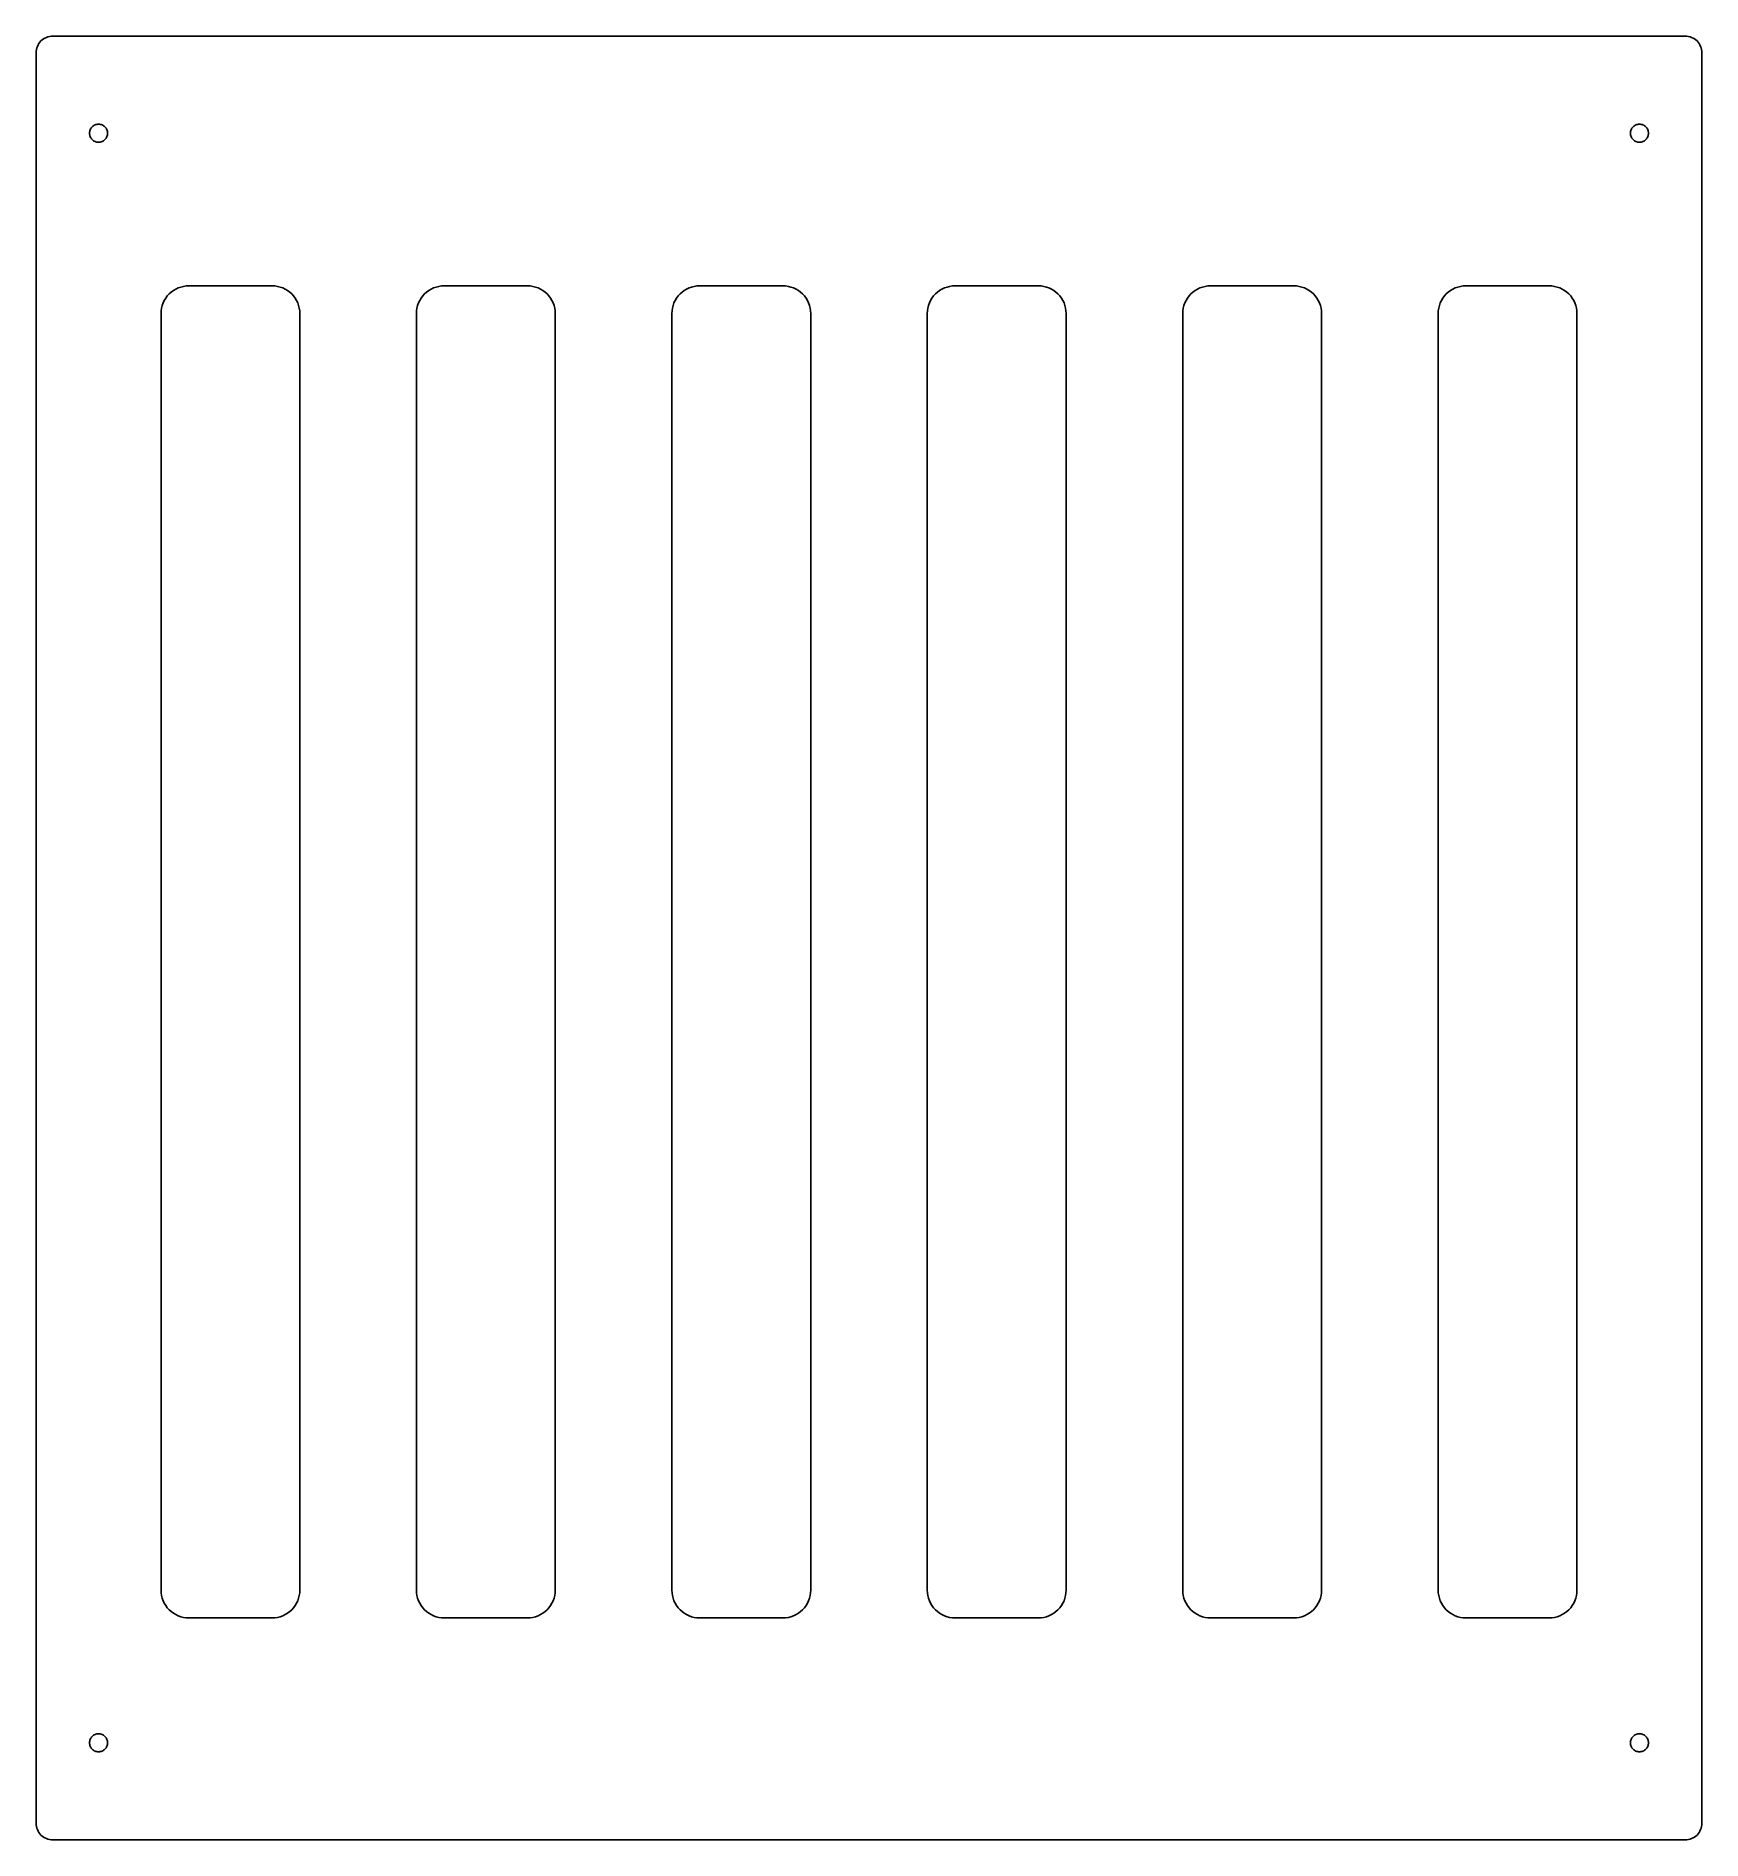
# Model space of a CAD drawing. Header units: metres. Extents: x 0 to 600, y 0 to 650.
import ezdxf

# ---------------------------------------------------------------- set-up
doc = ezdxf.new("R2010")
doc.units = ezdxf.units.M

msp = doc.modelspace()

# ---------------------------------------------------------------- linework, layer by layer
for p, q in [((6, 650), (5.4119, 649.971)), ((594, 650), (6, 650)), ((594.588, 649.971), (594, 650)), ((0.02888, 644.588), (0, 644)), ((0, 644), (0, 6)), ((0.11529, 645.171), (0.02888, 644.588)), ((0.25836, 645.742), (0.11529, 645.171)), ((0.45673, 646.296), (0.25836, 645.742)), ((0.70847, 646.828), (0.45673, 646.296)), ((1.01118, 647.333), (0.70847, 646.828)), ((1.36194, 647.806), (1.01118, 647.333)), ((1.75735, 648.243), (1.36194, 647.806)), ((2.19363, 648.638), (1.75735, 648.243)), ((2.66658, 648.989), (2.19363, 648.638)), ((3.17162, 649.292), (2.66658, 648.989)), ((3.7039, 649.543), (3.17162, 649.292)), ((4.25829, 649.742), (3.7039, 649.543)), ((4.82945, 649.885), (4.25829, 649.742)), ((5.4119, 649.971), (4.82945, 649.885)), ((595.171, 649.885), (594.588, 649.971)), ((595.742, 649.742), (595.171, 649.885)), ((596.296, 649.543), (595.742, 649.742)), ((596.828, 649.292), (596.296, 649.543)), ((597.333, 648.989), (596.828, 649.292)), ((597.806, 648.638), (597.333, 648.989)), ((598.243, 648.243), (597.806, 648.638)), ((598.638, 647.806), (598.243, 648.243)), ((598.989, 647.333), (598.638, 647.806)), ((599.292, 646.828), (598.989, 647.333)), ((599.543, 646.296), (599.292, 646.828)), ((599.742, 645.742), (599.543, 646.296)), ((599.885, 645.171), (599.742, 645.742)), ((599.971, 644.588), (599.885, 645.171)), ((600, 644), (599.971, 644.588)), ((600, 6), (600, 644)), ((20.2019, 617.298), (20.4382, 617.512)), ((20.4382, 617.512), (20.6944, 617.702)), ((20.6944, 617.702), (20.968, 617.866)), ((20.968, 617.866), (21.2563, 618.003)), ((21.2563, 618.003), (21.5566, 618.11)), ((21.5566, 618.11), (21.866, 618.188)), ((21.866, 618.188), (22.1814, 618.234)), ((22.1814, 618.234), (22.5, 618.25)), ((22.5, 618.25), (22.8185, 618.234)), ((22.8185, 618.234), (23.134, 618.188)), ((23.134, 618.188), (23.4434, 618.11)), ((23.4434, 618.11), (23.7437, 618.003)), ((23.7437, 618.003), (24.032, 617.866)), ((24.032, 617.866), (24.3056, 617.702)), ((24.3056, 617.702), (24.5618, 617.512)), ((24.5618, 617.512), (24.7981, 617.298)), ((575.202, 617.298), (575.438, 617.512)), ((575.438, 617.512), (575.694, 617.702)), ((575.694, 617.702), (575.968, 617.866)), ((575.968, 617.866), (576.256, 618.003)), ((576.256, 618.003), (576.557, 618.11)), ((576.557, 618.11), (576.866, 618.188)), ((576.866, 618.188), (577.181, 618.234)), ((577.181, 618.234), (577.5, 618.25)), ((577.5, 618.25), (577.819, 618.234)), ((577.819, 618.234), (578.134, 618.188)), ((578.134, 618.188), (578.443, 618.11)), ((578.443, 618.11), (578.744, 618.003)), ((578.744, 618.003), (579.032, 617.866)), ((579.032, 617.866), (579.306, 617.702)), ((579.306, 617.702), (579.562, 617.512)), ((579.562, 617.512), (579.798, 617.298)), ((19.25, 615), (19.2656, 615.319)), ((19.2656, 614.681), (19.25, 615)), ((19.2656, 615.319), (19.3124, 615.634)), ((19.3124, 614.366), (19.2656, 614.681)), ((19.3124, 615.634), (19.3899, 615.943)), ((19.3899, 614.057), (19.3124, 614.366)), ((19.3899, 615.943), (19.4974, 616.244)), ((19.4974, 613.756), (19.3899, 614.057)), ((19.4974, 616.244), (19.6337, 616.532)), ((19.6337, 613.468), (19.4974, 613.756)), ((19.6337, 616.532), (19.7977, 616.806)), ((19.7977, 613.194), (19.6337, 613.468)), ((19.7977, 616.806), (19.9877, 617.062)), ((19.9877, 612.938), (19.7977, 613.194)), ((19.9877, 617.062), (20.2019, 617.298)), ((20.2019, 612.702), (19.9877, 612.938)), ((20.4382, 612.488), (20.2019, 612.702)), ((20.6944, 612.298), (20.4382, 612.488)), ((20.968, 612.134), (20.6944, 612.298)), ((21.2563, 611.997), (20.968, 612.134)), ((21.5566, 611.89), (21.2563, 611.997)), ((21.866, 611.812), (21.5566, 611.89)), ((22.1814, 611.766), (21.866, 611.812)), ((22.5, 611.75), (22.1814, 611.766)), ((22.8185, 611.766), (22.5, 611.75)), ((23.134, 611.812), (22.8185, 611.766)), ((23.4434, 611.89), (23.134, 611.812)), ((23.7437, 611.997), (23.4434, 611.89)), ((24.032, 612.134), (23.7437, 611.997)), ((24.3056, 612.298), (24.032, 612.134)), ((24.5618, 612.488), (24.3056, 612.298)), ((24.7981, 612.702), (24.5618, 612.488)), ((24.7981, 617.298), (25.0123, 617.062)), ((25.0123, 612.938), (24.7981, 612.702)), ((25.0123, 617.062), (25.2023, 616.806)), ((25.2023, 613.194), (25.0123, 612.938)), ((25.2023, 616.806), (25.3662, 616.532)), ((25.3662, 613.468), (25.2023, 613.194)), ((25.3662, 616.532), (25.5026, 616.244)), ((25.5026, 613.756), (25.3662, 613.468)), ((25.5026, 616.244), (25.61, 615.943)), ((25.61, 614.057), (25.5026, 613.756)), ((25.61, 615.943), (25.6875, 615.634)), ((25.6875, 614.366), (25.61, 614.057)), ((25.6875, 615.634), (25.7343, 615.319)), ((25.7343, 614.681), (25.6875, 614.366)), ((25.7343, 615.319), (25.75, 615)), ((25.75, 615), (25.7343, 614.681)), ((574.25, 615), (574.266, 615.319)), ((574.266, 614.681), (574.25, 615)), ((574.266, 615.319), (574.312, 615.634)), ((574.312, 614.366), (574.266, 614.681)), ((574.312, 615.634), (574.39, 615.943)), ((574.39, 614.057), (574.312, 614.366)), ((574.39, 615.943), (574.497, 616.244)), ((574.497, 613.756), (574.39, 614.057)), ((574.497, 616.244), (574.634, 616.532)), ((574.634, 613.468), (574.497, 613.756)), ((574.634, 616.532), (574.798, 616.806)), ((574.798, 613.194), (574.634, 613.468)), ((574.798, 616.806), (574.988, 617.062)), ((574.988, 612.938), (574.798, 613.194)), ((574.988, 617.062), (575.202, 617.298)), ((575.202, 612.702), (574.988, 612.938)), ((575.438, 612.488), (575.202, 612.702)), ((575.694, 612.298), (575.438, 612.488)), ((575.968, 612.134), (575.694, 612.298)), ((576.256, 611.997), (575.968, 612.134)), ((576.557, 611.89), (576.256, 611.997)), ((576.866, 611.812), (576.557, 611.89)), ((577.181, 611.766), (576.866, 611.812)), ((577.5, 611.75), (577.181, 611.766)), ((577.819, 611.766), (577.5, 611.75)), ((578.134, 611.812), (577.819, 611.766)), ((578.443, 611.89), (578.134, 611.812)), ((578.744, 611.997), (578.443, 611.89)), ((579.032, 612.134), (578.744, 611.997)), ((579.306, 612.298), (579.032, 612.134)), ((579.562, 612.488), (579.306, 612.298)), ((579.798, 612.702), (579.562, 612.488)), ((579.798, 617.298), (580.012, 617.062)), ((580.012, 612.938), (579.798, 612.702)), ((580.012, 617.062), (580.202, 616.806)), ((580.202, 613.194), (580.012, 612.938)), ((580.202, 616.806), (580.366, 616.532)), ((580.366, 613.468), (580.202, 613.194)), ((580.366, 616.532), (580.503, 616.244)), ((580.503, 613.756), (580.366, 613.468)), ((580.503, 616.244), (580.61, 615.943)), ((580.61, 614.057), (580.503, 613.756)), ((580.61, 615.943), (580.688, 615.634)), ((580.688, 614.366), (580.61, 614.057)), ((580.688, 615.634), (580.734, 615.319)), ((580.734, 614.681), (580.688, 614.366)), ((580.734, 615.319), (580.75, 615)), ((580.75, 615), (580.734, 614.681)), ((50.286, 558.819), (51.1732, 559.239)), ((51.1732, 559.239), (52.0972, 559.569)), ((52.0972, 559.569), (53.0491, 559.808)), ((53.0491, 559.808), (54.0198, 559.952)), ((54.0198, 559.952), (55, 560)), ((55, 560), (85, 560)), ((85, 560), (85.9802, 559.952)), ((85.9802, 559.952), (86.9509, 559.808)), ((86.9509, 559.808), (87.9028, 559.569)), ((87.9028, 559.569), (88.8268, 559.239)), ((88.8268, 559.239), (89.714, 558.819)), ((142.286, 558.819), (143.173, 559.239)), ((143.173, 559.239), (144.097, 559.569)), ((144.097, 559.569), (145.049, 559.808)), ((145.049, 559.808), (146.02, 559.952)), ((146.02, 559.952), (147, 560)), ((147, 560), (177, 560)), ((177, 560), (177.98, 559.952)), ((177.98, 559.952), (178.951, 559.808)), ((178.951, 559.808), (179.903, 559.569)), ((179.903, 559.569), (180.827, 559.239)), ((180.827, 559.239), (181.714, 558.819)), ((234.286, 558.819), (235.173, 559.239)), ((235.173, 559.239), (236.097, 559.569)), ((236.097, 559.569), (237.049, 559.808)), ((237.049, 559.808), (238.02, 559.952)), ((238.02, 559.952), (239, 560)), ((239, 560), (269, 560)), ((269, 560), (269.98, 559.952)), ((269.98, 559.952), (270.951, 559.808)), ((270.951, 559.808), (271.903, 559.569)), ((271.903, 559.569), (272.827, 559.239)), ((272.827, 559.239), (273.714, 558.819)), ((326.286, 558.819), (327.173, 559.239)), ((327.173, 559.239), (328.097, 559.569)), ((328.097, 559.569), (329.049, 559.808)), ((329.049, 559.808), (330.02, 559.952)), ((330.02, 559.952), (331, 560)), ((331, 560), (361, 560)), ((361, 560), (361.98, 559.952)), ((361.98, 559.952), (362.951, 559.808)), ((362.951, 559.808), (363.903, 559.569)), ((363.903, 559.569), (364.827, 559.239)), ((364.827, 559.239), (365.714, 558.819)), ((418.286, 558.819), (419.173, 559.239)), ((419.173, 559.239), (420.097, 559.569)), ((420.097, 559.569), (421.049, 559.808)), ((421.049, 559.808), (422.02, 559.952)), ((422.02, 559.952), (423, 560)), ((423, 560), (453, 560)), ((453, 560), (453.98, 559.952)), ((453.98, 559.952), (454.951, 559.808)), ((454.951, 559.808), (455.903, 559.569)), ((455.903, 559.569), (456.827, 559.239)), ((456.827, 559.239), (457.714, 558.819)), ((510.286, 558.819), (511.173, 559.239)), ((511.173, 559.239), (512.097, 559.569)), ((512.097, 559.569), (513.049, 559.808)), ((513.049, 559.808), (514.02, 559.952)), ((514.02, 559.952), (515, 560)), ((515, 560), (545, 560)), ((545, 560), (545.98, 559.952)), ((545.98, 559.952), (546.951, 559.808)), ((546.951, 559.808), (547.903, 559.569)), ((547.903, 559.569), (548.827, 559.239)), ((548.827, 559.239), (549.714, 558.819)), ((45.1922, 551.951), (45.4306, 552.903)), ((45.4306, 552.903), (45.7612, 553.827)), ((45.7612, 553.827), (46.1808, 554.714)), ((46.1808, 554.714), (46.6853, 555.556)), ((46.6853, 555.556), (47.2699, 556.344)), ((47.2699, 556.344), (47.9289, 557.071)), ((47.9289, 557.071), (48.6561, 557.73)), ((48.6561, 557.73), (49.4443, 558.315)), ((49.4443, 558.315), (50.286, 558.819)), ((89.714, 558.819), (90.5557, 558.315)), ((90.5557, 558.315), (91.3439, 557.73)), ((91.3439, 557.73), (92.0711, 557.071)), ((92.0711, 557.071), (92.7301, 556.344)), ((92.7301, 556.344), (93.3147, 555.556)), ((93.3147, 555.556), (93.8192, 554.714)), ((93.8192, 554.714), (94.2388, 553.827)), ((94.2388, 553.827), (94.5694, 552.903)), ((94.5694, 552.903), (94.8078, 551.951)), ((137.192, 551.951), (137.431, 552.903)), ((137.431, 552.903), (137.761, 553.827)), ((137.761, 553.827), (138.181, 554.714)), ((138.181, 554.714), (138.685, 555.556)), ((138.685, 555.556), (139.27, 556.344)), ((139.27, 556.344), (139.929, 557.071)), ((139.929, 557.071), (140.656, 557.73)), ((140.656, 557.73), (141.444, 558.315)), ((141.444, 558.315), (142.286, 558.819)), ((181.714, 558.819), (182.556, 558.315)), ((182.556, 558.315), (183.344, 557.73)), ((183.344, 557.73), (184.071, 557.071)), ((184.071, 557.071), (184.73, 556.344)), ((184.73, 556.344), (185.315, 555.556)), ((185.315, 555.556), (185.819, 554.714)), ((185.819, 554.714), (186.239, 553.827)), ((186.239, 553.827), (186.569, 552.903)), ((186.569, 552.903), (186.808, 551.951)), ((229.192, 551.951), (229.431, 552.903)), ((229.431, 552.903), (229.761, 553.827)), ((229.761, 553.827), (230.181, 554.714)), ((230.181, 554.714), (230.685, 555.556)), ((230.685, 555.556), (231.27, 556.344)), ((231.27, 556.344), (231.929, 557.071)), ((231.929, 557.071), (232.656, 557.73)), ((232.656, 557.73), (233.444, 558.315)), ((233.444, 558.315), (234.286, 558.819)), ((273.714, 558.819), (274.556, 558.315)), ((274.556, 558.315), (275.344, 557.73)), ((275.344, 557.73), (276.071, 557.071)), ((276.071, 557.071), (276.73, 556.344)), ((276.73, 556.344), (277.315, 555.556)), ((277.315, 555.556), (277.819, 554.714)), ((277.819, 554.714), (278.239, 553.827)), ((278.239, 553.827), (278.569, 552.903)), ((278.569, 552.903), (278.808, 551.951)), ((321.192, 551.951), (321.431, 552.903)), ((321.431, 552.903), (321.761, 553.827)), ((321.761, 553.827), (322.181, 554.714)), ((322.181, 554.714), (322.685, 555.556)), ((322.685, 555.556), (323.27, 556.344)), ((323.27, 556.344), (323.929, 557.071)), ((323.929, 557.071), (324.656, 557.73)), ((324.656, 557.73), (325.444, 558.315)), ((325.444, 558.315), (326.286, 558.819)), ((365.714, 558.819), (366.556, 558.315)), ((366.556, 558.315), (367.344, 557.73)), ((367.344, 557.73), (368.071, 557.071)), ((368.071, 557.071), (368.73, 556.344)), ((368.73, 556.344), (369.315, 555.556)), ((369.315, 555.556), (369.819, 554.714)), ((369.819, 554.714), (370.239, 553.827)), ((370.239, 553.827), (370.569, 552.903)), ((370.569, 552.903), (370.808, 551.951)), ((413.192, 551.951), (413.431, 552.903)), ((413.431, 552.903), (413.761, 553.827)), ((413.761, 553.827), (414.181, 554.714)), ((414.181, 554.714), (414.685, 555.556)), ((414.685, 555.556), (415.27, 556.344)), ((415.27, 556.344), (415.929, 557.071)), ((415.929, 557.071), (416.656, 557.73)), ((416.656, 557.73), (417.444, 558.315)), ((417.444, 558.315), (418.286, 558.819)), ((457.714, 558.819), (458.556, 558.315)), ((458.556, 558.315), (459.344, 557.73)), ((459.344, 557.73), (460.071, 557.071)), ((460.071, 557.071), (460.73, 556.344)), ((460.73, 556.344), (461.315, 555.556)), ((461.315, 555.556), (461.819, 554.714)), ((461.819, 554.714), (462.239, 553.827)), ((462.239, 553.827), (462.569, 552.903)), ((462.569, 552.903), (462.808, 551.951)), ((505.192, 551.951), (505.431, 552.903)), ((505.431, 552.903), (505.761, 553.827)), ((505.761, 553.827), (506.181, 554.714)), ((506.181, 554.714), (506.685, 555.556)), ((506.685, 555.556), (507.27, 556.344)), ((507.27, 556.344), (507.929, 557.071)), ((507.929, 557.071), (508.656, 557.73)), ((508.656, 557.73), (509.444, 558.315)), ((509.444, 558.315), (510.286, 558.819)), ((549.714, 558.819), (550.556, 558.315)), ((550.556, 558.315), (551.344, 557.73)), ((551.344, 557.73), (552.071, 557.071)), ((552.071, 557.071), (552.73, 556.344)), ((552.73, 556.344), (553.315, 555.556)), ((553.315, 555.556), (553.819, 554.714)), ((553.819, 554.714), (554.239, 553.827)), ((554.239, 553.827), (554.569, 552.903)), ((554.569, 552.903), (554.808, 551.951)), ((45, 550), (45.0482, 550.98)), ((45, 90), (45, 550)), ((45.0482, 550.98), (45.1922, 551.951)), ((94.8078, 551.951), (94.9518, 550.98)), ((94.9518, 550.98), (95, 550)), ((95, 550), (95, 90)), ((137, 550), (137.048, 550.98)), ((137, 90), (137, 550)), ((137.048, 550.98), (137.192, 551.951)), ((186.808, 551.951), (186.952, 550.98)), ((186.952, 550.98), (187, 550)), ((187, 550), (187, 90)), ((229, 550), (229.048, 550.98)), ((229, 90), (229, 550)), ((229.048, 550.98), (229.192, 551.951)), ((278.808, 551.951), (278.952, 550.98)), ((278.952, 550.98), (279, 550)), ((279, 550), (279, 90)), ((321, 550), (321.048, 550.98)), ((321, 90), (321, 550)), ((321.048, 550.98), (321.192, 551.951)), ((370.808, 551.951), (370.952, 550.98)), ((370.952, 550.98), (371, 550)), ((371, 550), (371, 90)), ((413, 550), (413.048, 550.98)), ((413, 90), (413, 550)), ((413.048, 550.98), (413.192, 551.951)), ((462.808, 551.951), (462.952, 550.98)), ((462.952, 550.98), (463, 550)), ((463, 550), (463, 90)), ((505, 550), (505.048, 550.98)), ((505, 90), (505, 550)), ((505.048, 550.98), (505.192, 551.951)), ((554.808, 551.951), (554.952, 550.98)), ((554.952, 550.98), (555, 550)), ((555, 550), (555, 90)), ((45.0482, 89.0198), (45, 90)), ((45.1922, 88.0491), (45.0482, 89.0198)), ((45.4306, 87.0972), (45.1922, 88.0491)), ((45.7612, 86.1732), (45.4306, 87.0972)), ((46.1808, 85.286), (45.7612, 86.1732)), ((46.6853, 84.4443), (46.1808, 85.286)), ((93.8192, 85.286), (93.3147, 84.4443)), ((94.2388, 86.1732), (93.8192, 85.286)), ((94.5694, 87.0972), (94.2388, 86.1732)), ((94.8078, 88.0491), (94.5694, 87.0972)), ((94.9518, 89.0198), (94.8078, 88.0491)), ((95, 90), (94.9518, 89.0198)), ((137.048, 89.0198), (137, 90)), ((137.192, 88.0491), (137.048, 89.0198)), ((137.431, 87.0972), (137.192, 88.0491)), ((137.761, 86.1732), (137.431, 87.0972)), ((138.181, 85.286), (137.761, 86.1732)), ((138.685, 84.4443), (138.181, 85.286)), ((185.819, 85.286), (185.315, 84.4443)), ((186.239, 86.1732), (185.819, 85.286)), ((186.569, 87.0972), (186.239, 86.1732)), ((186.808, 88.0491), (186.569, 87.0972)), ((186.952, 89.0198), (186.808, 88.0491)), ((187, 90), (186.952, 89.0198)), ((229.048, 89.0198), (229, 90)), ((229.192, 88.0491), (229.048, 89.0198)), ((229.431, 87.0972), (229.192, 88.0491)), ((229.761, 86.1732), (229.431, 87.0972)), ((230.181, 85.286), (229.761, 86.1732)), ((230.685, 84.4443), (230.181, 85.286)), ((277.819, 85.286), (277.315, 84.4443)), ((278.239, 86.1732), (277.819, 85.286)), ((278.569, 87.0972), (278.239, 86.1732)), ((278.808, 88.0491), (278.569, 87.0972)), ((278.952, 89.0198), (278.808, 88.0491)), ((279, 90), (278.952, 89.0198)), ((321.048, 89.0198), (321, 90)), ((321.192, 88.0491), (321.048, 89.0198)), ((321.431, 87.0972), (321.192, 88.0491)), ((321.761, 86.1732), (321.431, 87.0972)), ((322.181, 85.286), (321.761, 86.1732)), ((322.685, 84.4443), (322.181, 85.286)), ((369.819, 85.286), (369.315, 84.4443)), ((370.239, 86.1732), (369.819, 85.286)), ((370.569, 87.0972), (370.239, 86.1732)), ((370.808, 88.0491), (370.569, 87.0972)), ((370.952, 89.0198), (370.808, 88.0491)), ((371, 90), (370.952, 89.0198)), ((413.048, 89.0198), (413, 90)), ((413.192, 88.0491), (413.048, 89.0198)), ((413.431, 87.0972), (413.192, 88.0491)), ((413.761, 86.1732), (413.431, 87.0972)), ((414.181, 85.286), (413.761, 86.1732)), ((414.685, 84.4443), (414.181, 85.286)), ((461.819, 85.286), (461.315, 84.4443)), ((462.239, 86.1732), (461.819, 85.286)), ((462.569, 87.0972), (462.239, 86.1732)), ((462.808, 88.0491), (462.569, 87.0972)), ((462.952, 89.0198), (462.808, 88.0491)), ((463, 90), (462.952, 89.0198)), ((505.048, 89.0198), (505, 90)), ((505.192, 88.0491), (505.048, 89.0198)), ((505.431, 87.0972), (505.192, 88.0491)), ((505.761, 86.1732), (505.431, 87.0972)), ((506.181, 85.286), (505.761, 86.1732)), ((506.685, 84.4443), (506.181, 85.286)), ((553.819, 85.286), (553.315, 84.4443)), ((554.239, 86.1732), (553.819, 85.286)), ((554.569, 87.0972), (554.239, 86.1732)), ((554.808, 88.0491), (554.569, 87.0972)), ((554.952, 89.0198), (554.808, 88.0491)), ((555, 90), (554.952, 89.0198)), ((47.2699, 83.6561), (46.6853, 84.4443)), ((47.9289, 82.9289), (47.2699, 83.6561)), ((48.6561, 82.2699), (47.9289, 82.9289)), ((49.4443, 81.6853), (48.6561, 82.2699)), ((50.286, 81.1808), (49.4443, 81.6853)), ((51.1732, 80.7612), (50.286, 81.1808)), ((52.0972, 80.4306), (51.1732, 80.7612)), ((53.0491, 80.1922), (52.0972, 80.4306)), ((54.0198, 80.0482), (53.0491, 80.1922)), ((55, 80), (54.0198, 80.0482)), ((85, 80), (55, 80)), ((85.9802, 80.0482), (85, 80)), ((86.9509, 80.1922), (85.9802, 80.0482)), ((87.9028, 80.4306), (86.9509, 80.1922)), ((88.8268, 80.7612), (87.9028, 80.4306)), ((89.714, 81.1808), (88.8268, 80.7612)), ((90.5557, 81.6853), (89.714, 81.1808)), ((91.3439, 82.2699), (90.5557, 81.6853)), ((92.0711, 82.9289), (91.3439, 82.2699)), ((92.7301, 83.6561), (92.0711, 82.9289)), ((93.3147, 84.4443), (92.7301, 83.6561)), ((139.27, 83.6561), (138.685, 84.4443)), ((139.929, 82.9289), (139.27, 83.6561)), ((140.656, 82.2699), (139.929, 82.9289)), ((141.444, 81.6853), (140.656, 82.2699)), ((142.286, 81.1808), (141.444, 81.6853)), ((143.173, 80.7612), (142.286, 81.1808)), ((144.097, 80.4306), (143.173, 80.7612)), ((145.049, 80.1922), (144.097, 80.4306)), ((146.02, 80.0482), (145.049, 80.1922)), ((147, 80), (146.02, 80.0482)), ((177, 80), (147, 80)), ((177.98, 80.0482), (177, 80)), ((178.951, 80.1922), (177.98, 80.0482)), ((179.903, 80.4306), (178.951, 80.1922)), ((180.827, 80.7612), (179.903, 80.4306)), ((181.714, 81.1808), (180.827, 80.7612)), ((182.556, 81.6853), (181.714, 81.1808)), ((183.344, 82.2699), (182.556, 81.6853)), ((184.071, 82.9289), (183.344, 82.2699)), ((184.73, 83.6561), (184.071, 82.9289)), ((185.315, 84.4443), (184.73, 83.6561)), ((231.27, 83.6561), (230.685, 84.4443)), ((231.929, 82.9289), (231.27, 83.6561)), ((232.656, 82.2699), (231.929, 82.9289)), ((233.444, 81.6853), (232.656, 82.2699)), ((234.286, 81.1808), (233.444, 81.6853)), ((235.173, 80.7612), (234.286, 81.1808)), ((236.097, 80.4306), (235.173, 80.7612)), ((237.049, 80.1922), (236.097, 80.4306)), ((238.02, 80.0482), (237.049, 80.1922)), ((239, 80), (238.02, 80.0482)), ((269, 80), (239, 80)), ((269.98, 80.0482), (269, 80)), ((270.951, 80.1922), (269.98, 80.0482)), ((271.903, 80.4306), (270.951, 80.1922)), ((272.827, 80.7612), (271.903, 80.4306)), ((273.714, 81.1808), (272.827, 80.7612)), ((274.556, 81.6853), (273.714, 81.1808)), ((275.344, 82.2699), (274.556, 81.6853)), ((276.071, 82.9289), (275.344, 82.2699)), ((276.73, 83.6561), (276.071, 82.9289)), ((277.315, 84.4443), (276.73, 83.6561)), ((323.27, 83.6561), (322.685, 84.4443)), ((323.929, 82.9289), (323.27, 83.6561)), ((324.656, 82.2699), (323.929, 82.9289)), ((325.444, 81.6853), (324.656, 82.2699)), ((326.286, 81.1808), (325.444, 81.6853)), ((327.173, 80.7612), (326.286, 81.1808)), ((328.097, 80.4306), (327.173, 80.7612)), ((329.049, 80.1922), (328.097, 80.4306)), ((330.02, 80.0482), (329.049, 80.1922)), ((331, 80), (330.02, 80.0482)), ((361, 80), (331, 80)), ((361.98, 80.0482), (361, 80)), ((362.951, 80.1922), (361.98, 80.0482)), ((363.903, 80.4306), (362.951, 80.1922)), ((364.827, 80.7612), (363.903, 80.4306)), ((365.714, 81.1808), (364.827, 80.7612)), ((366.556, 81.6853), (365.714, 81.1808)), ((367.344, 82.2699), (366.556, 81.6853)), ((368.071, 82.9289), (367.344, 82.2699)), ((368.73, 83.6561), (368.071, 82.9289)), ((369.315, 84.4443), (368.73, 83.6561)), ((415.27, 83.6561), (414.685, 84.4443)), ((415.929, 82.9289), (415.27, 83.6561)), ((416.656, 82.2699), (415.929, 82.9289)), ((417.444, 81.6853), (416.656, 82.2699)), ((418.286, 81.1808), (417.444, 81.6853)), ((419.173, 80.7612), (418.286, 81.1808)), ((420.097, 80.4306), (419.173, 80.7612)), ((421.049, 80.1922), (420.097, 80.4306)), ((422.02, 80.0482), (421.049, 80.1922)), ((423, 80), (422.02, 80.0482)), ((453, 80), (423, 80)), ((453.98, 80.0482), (453, 80)), ((454.951, 80.1922), (453.98, 80.0482)), ((455.903, 80.4306), (454.951, 80.1922)), ((456.827, 80.7612), (455.903, 80.4306)), ((457.714, 81.1808), (456.827, 80.7612)), ((458.556, 81.6853), (457.714, 81.1808)), ((459.344, 82.2699), (458.556, 81.6853)), ((460.071, 82.9289), (459.344, 82.2699)), ((460.73, 83.6561), (460.071, 82.9289)), ((461.315, 84.4443), (460.73, 83.6561)), ((507.27, 83.6561), (506.685, 84.4443)), ((507.929, 82.9289), (507.27, 83.6561)), ((508.656, 82.2699), (507.929, 82.9289)), ((509.444, 81.6853), (508.656, 82.2699)), ((510.286, 81.1808), (509.444, 81.6853)), ((511.173, 80.7612), (510.286, 81.1808)), ((512.097, 80.4306), (511.173, 80.7612)), ((513.049, 80.1922), (512.097, 80.4306)), ((514.02, 80.0482), (513.049, 80.1922)), ((515, 80), (514.02, 80.0482)), ((545, 80), (515, 80)), ((545.98, 80.0482), (545, 80)), ((546.951, 80.1922), (545.98, 80.0482)), ((547.903, 80.4306), (546.951, 80.1922)), ((548.827, 80.7612), (547.903, 80.4306)), ((549.714, 81.1808), (548.827, 80.7612)), ((550.556, 81.6853), (549.714, 81.1808)), ((551.344, 82.2699), (550.556, 81.6853)), ((552.071, 82.9289), (551.344, 82.2699)), ((552.73, 83.6561), (552.071, 82.9289)), ((553.315, 84.4443), (552.73, 83.6561)), ((19.25, 35), (19.2656, 35.3185)), ((19.2656, 34.6814), (19.25, 35)), ((19.2656, 35.3185), (19.3124, 35.634)), ((19.3124, 34.366), (19.2656, 34.6814)), ((19.3124, 35.634), (19.3899, 35.9434)), ((19.3899, 34.0566), (19.3124, 34.366)), ((19.3899, 35.9434), (19.4974, 36.2437)), ((19.4974, 33.7563), (19.3899, 34.0566)), ((19.4974, 36.2437), (19.6337, 36.532)), ((19.6337, 33.468), (19.4974, 33.7563)), ((19.6337, 36.532), (19.7977, 36.8056)), ((19.7977, 33.1944), (19.6337, 33.468)), ((19.7977, 36.8056), (19.9877, 37.0618)), ((19.9877, 32.9382), (19.7977, 33.1944)), ((19.9877, 37.0618), (20.2019, 37.2981)), ((20.2019, 32.7019), (19.9877, 32.9382)), ((20.2019, 37.2981), (20.4382, 37.5123)), ((20.4382, 32.4877), (20.2019, 32.7019)), ((20.4382, 37.5123), (20.6944, 37.7023)), ((20.6944, 37.7023), (20.968, 37.8662)), ((20.968, 37.8662), (21.2563, 38.0026)), ((21.2563, 38.0026), (21.5566, 38.11)), ((21.5566, 38.11), (21.866, 38.1875)), ((21.866, 38.1875), (22.1814, 38.2343)), ((22.1814, 38.2343), (22.5, 38.25)), ((22.5, 38.25), (22.8185, 38.2343)), ((22.8185, 38.2343), (23.134, 38.1875)), ((23.134, 38.1875), (23.4434, 38.11)), ((23.4434, 38.11), (23.7437, 38.0026)), ((23.7437, 38.0026), (24.032, 37.8662)), ((24.032, 37.8662), (24.3056, 37.7023)), ((24.3056, 37.7023), (24.5618, 37.5123)), ((24.5618, 37.5123), (24.7981, 37.2981)), ((24.7981, 32.7019), (24.5618, 32.4877)), ((24.7981, 37.2981), (25.0123, 37.0618)), ((25.0123, 32.9382), (24.7981, 32.7019)), ((25.0123, 37.0618), (25.2023, 36.8056)), ((25.2023, 33.1944), (25.0123, 32.9382)), ((25.2023, 36.8056), (25.3662, 36.532)), ((25.3662, 33.468), (25.2023, 33.1944)), ((25.3662, 36.532), (25.5026, 36.2437)), ((25.5026, 33.7563), (25.3662, 33.468)), ((25.5026, 36.2437), (25.61, 35.9434)), ((25.61, 34.0566), (25.5026, 33.7563)), ((25.61, 35.9434), (25.6875, 35.634)), ((25.6875, 34.366), (25.61, 34.0566)), ((25.6875, 35.634), (25.7343, 35.3185)), ((25.7343, 34.6814), (25.6875, 34.366)), ((25.7343, 35.3185), (25.75, 35)), ((25.75, 35), (25.7343, 34.6814)), ((574.25, 35), (574.266, 35.3185)), ((574.266, 34.6814), (574.25, 35)), ((574.266, 35.3185), (574.312, 35.634)), ((574.312, 34.366), (574.266, 34.6814)), ((574.312, 35.634), (574.39, 35.9434)), ((574.39, 34.0566), (574.312, 34.366)), ((574.39, 35.9434), (574.497, 36.2437)), ((574.497, 33.7563), (574.39, 34.0566)), ((574.497, 36.2437), (574.634, 36.532)), ((574.634, 33.468), (574.497, 33.7563)), ((574.634, 36.532), (574.798, 36.8056)), ((574.798, 33.1944), (574.634, 33.468)), ((574.798, 36.8056), (574.988, 37.0618)), ((574.988, 32.9382), (574.798, 33.1944)), ((574.988, 37.0618), (575.202, 37.2981)), ((575.202, 32.7019), (574.988, 32.9382)), ((575.202, 37.2981), (575.438, 37.5123)), ((575.438, 32.4877), (575.202, 32.7019)), ((575.438, 37.5123), (575.694, 37.7023)), ((575.694, 37.7023), (575.968, 37.8662)), ((575.968, 37.8662), (576.256, 38.0026)), ((576.256, 38.0026), (576.557, 38.11)), ((576.557, 38.11), (576.866, 38.1875)), ((576.866, 38.1875), (577.181, 38.2343)), ((577.181, 38.2343), (577.5, 38.25)), ((577.5, 38.25), (577.819, 38.2343)), ((577.819, 38.2343), (578.134, 38.1875)), ((578.134, 38.1875), (578.443, 38.11)), ((578.443, 38.11), (578.744, 38.0026)), ((578.744, 38.0026), (579.032, 37.8662)), ((579.032, 37.8662), (579.306, 37.7023)), ((579.306, 37.7023), (579.562, 37.5123)), ((579.562, 37.5123), (579.798, 37.2981)), ((579.798, 32.7019), (579.562, 32.4877)), ((579.798, 37.2981), (580.012, 37.0618)), ((580.012, 32.9382), (579.798, 32.7019)), ((580.012, 37.0618), (580.202, 36.8056)), ((580.202, 33.1944), (580.012, 32.9382)), ((580.202, 36.8056), (580.366, 36.532)), ((580.366, 33.468), (580.202, 33.1944)), ((580.366, 36.532), (580.503, 36.2437)), ((580.503, 33.7563), (580.366, 33.468)), ((580.503, 36.2437), (580.61, 35.9434)), ((580.61, 34.0566), (580.503, 33.7563)), ((580.61, 35.9434), (580.688, 35.634)), ((580.688, 34.366), (580.61, 34.0566)), ((580.688, 35.634), (580.734, 35.3185)), ((580.734, 34.6814), (580.688, 34.366)), ((580.734, 35.3185), (580.75, 35)), ((580.75, 35), (580.734, 34.6814)), ((20.6944, 32.2977), (20.4382, 32.4877)), ((20.968, 32.1337), (20.6944, 32.2977)), ((21.2563, 31.9974), (20.968, 32.1337)), ((21.5566, 31.8899), (21.2563, 31.9974)), ((21.866, 31.8124), (21.5566, 31.8899)), ((22.1814, 31.7656), (21.866, 31.8124)), ((22.5, 31.75), (22.1814, 31.7656)), ((22.8185, 31.7656), (22.5, 31.75)), ((23.134, 31.8124), (22.8185, 31.7656)), ((23.4434, 31.8899), (23.134, 31.8124)), ((23.7437, 31.9974), (23.4434, 31.8899)), ((24.032, 32.1337), (23.7437, 31.9974)), ((24.3056, 32.2977), (24.032, 32.1337)), ((24.5618, 32.4877), (24.3056, 32.2977)), ((575.694, 32.2977), (575.438, 32.4877)), ((575.968, 32.1337), (575.694, 32.2977)), ((576.256, 31.9974), (575.968, 32.1337)), ((576.557, 31.8899), (576.256, 31.9974)), ((576.866, 31.8124), (576.557, 31.8899)), ((577.181, 31.7656), (576.866, 31.8124)), ((577.5, 31.75), (577.181, 31.7656)), ((577.819, 31.7656), (577.5, 31.75)), ((578.134, 31.8124), (577.819, 31.7656)), ((578.443, 31.8899), (578.134, 31.8124)), ((578.744, 31.9974), (578.443, 31.8899)), ((579.032, 32.1337), (578.744, 31.9974)), ((579.306, 32.2977), (579.032, 32.1337)), ((579.562, 32.4877), (579.306, 32.2977)), ((0, 6), (0.02888, 5.4119)), ((0.02888, 5.4119), (0.11529, 4.82945)), ((0.11529, 4.82945), (0.25836, 4.25829)), ((0.25836, 4.25829), (0.45673, 3.7039)), ((0.45673, 3.7039), (0.70847, 3.17162)), ((0.70847, 3.17162), (1.01118, 2.66658)), ((1.01118, 2.66658), (1.36194, 2.19363)), ((1.36194, 2.19363), (1.75735, 1.75735)), ((1.75735, 1.75735), (2.19363, 1.36194)), ((2.19363, 1.36194), (2.66658, 1.01118)), ((2.66658, 1.01118), (3.17162, 0.70847)), ((3.17162, 0.70847), (3.7039, 0.45673)), ((3.7039, 0.45673), (4.25829, 0.25836)), ((4.25829, 0.25836), (4.82945, 0.11529)), ((4.82945, 0.11529), (5.4119, 0.02888)), ((5.4119, 0.02888), (6, 0)), ((6, 0), (594, 0)), ((594, 0), (594.588, 0.02888)), ((594.588, 0.02888), (595.171, 0.11529)), ((595.171, 0.11529), (595.742, 0.25836)), ((595.742, 0.25836), (596.296, 0.45673)), ((596.296, 0.45673), (596.828, 0.70847)), ((596.828, 0.70847), (597.333, 1.01118)), ((597.333, 1.01118), (597.806, 1.36194)), ((597.806, 1.36194), (598.243, 1.75735)), ((598.243, 1.75735), (598.638, 2.19363)), ((598.638, 2.19363), (598.989, 2.66658)), ((598.989, 2.66658), (599.292, 3.17162)), ((599.292, 3.17162), (599.543, 3.7039)), ((599.543, 3.7039), (599.742, 4.25829)), ((599.742, 4.25829), (599.885, 4.82945)), ((599.885, 4.82945), (599.971, 5.4119)), ((599.971, 5.4119), (600, 6))]:
    msp.add_line(p, q)

doc.saveas('drawing.dxf')
